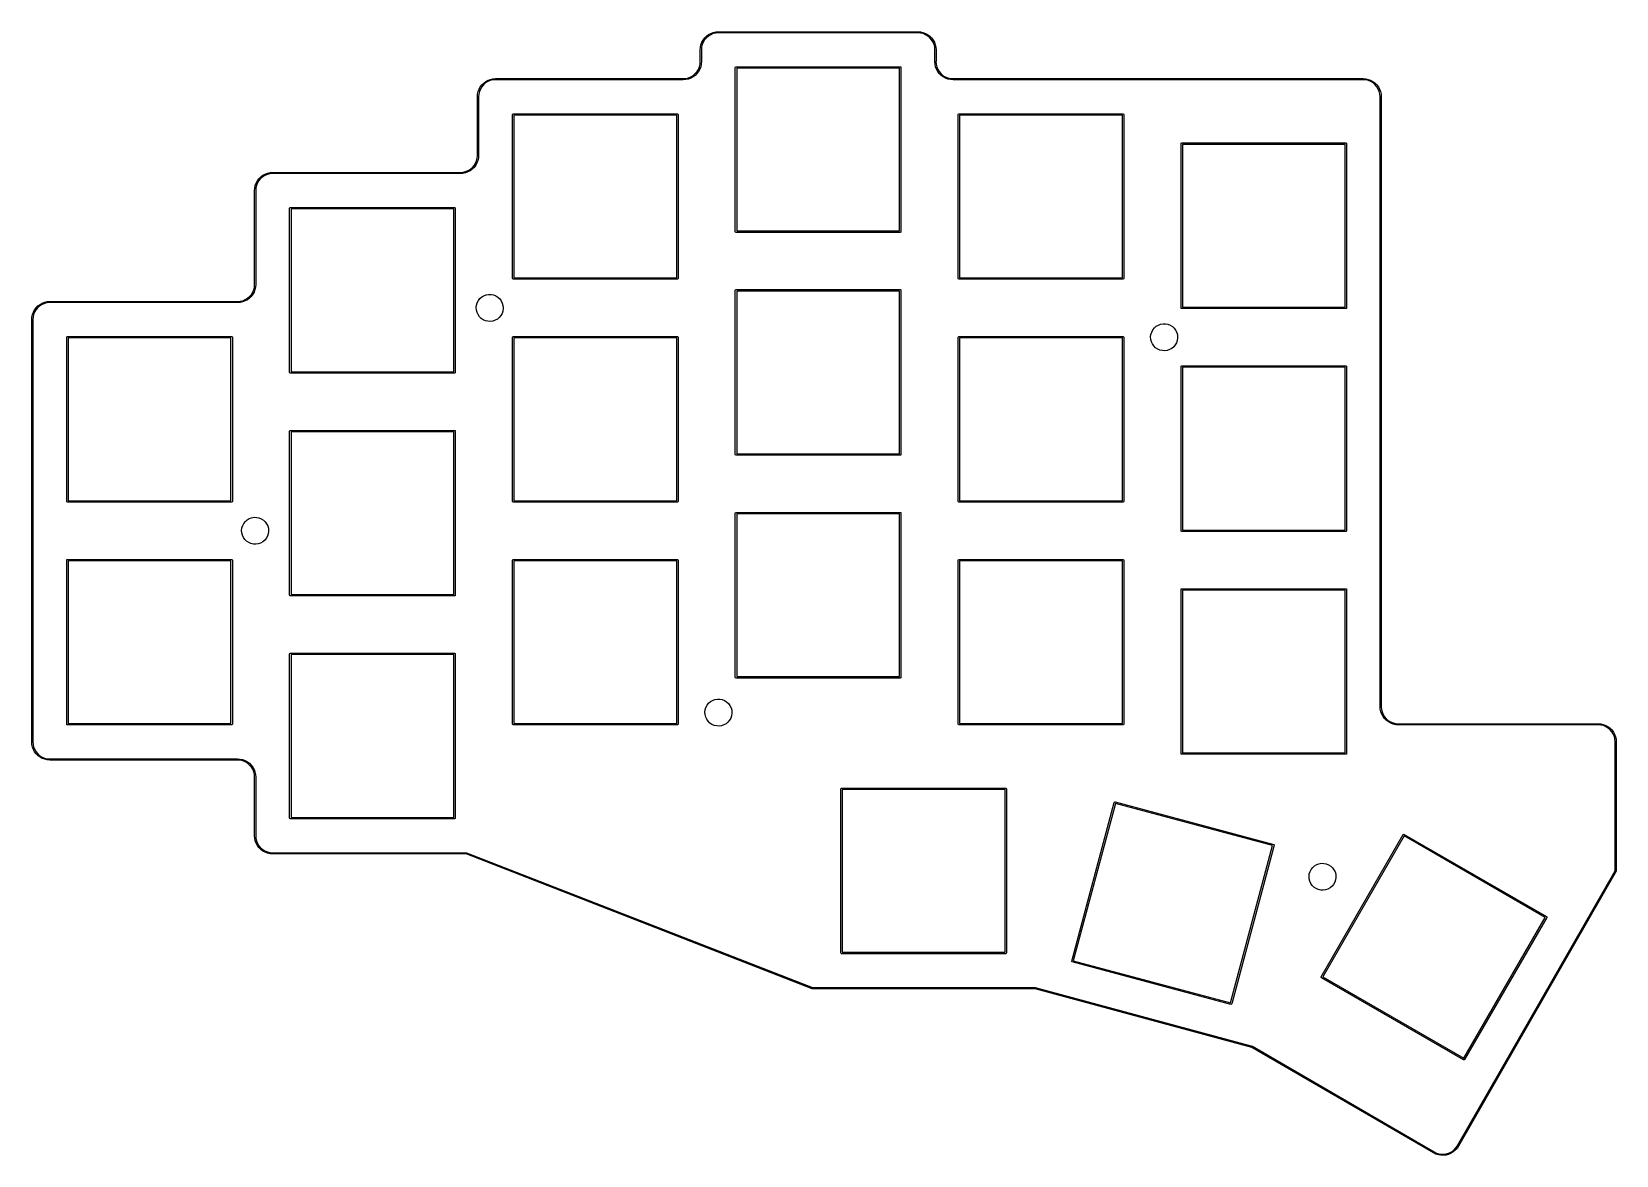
# Model space of a CAD drawing. Extents: x 75 to 210, y -143 to -47.
import ezdxf

# ---------------------------------------------------------------- set-up
doc = ezdxf.new("R2010")
doc.units = 0
doc.layers.add('BLACK', color=7, linetype='CONTINUOUS')

msp = doc.modelspace()

# ---------------------------------------------------------------- linework, layer by layer
at = {"layer": 'BLACK', "linetype": 'CONTINUOUS'}
for p, q in [((132.893, -47.3401), (133.1, -47.2628)), ((133.1, -47.2628), (133.316, -47.2158)), ((133.316, -47.2158), (133.537, -47.2)), ((133.537, -47.2), (133.537, -47.2)), ((133.537, -47.2), (150.537, -47.2)), ((150.537, -47.2), (150.758, -47.2158)), ((150.758, -47.2158), (150.974, -47.2628)), ((150.974, -47.2628), (151.181, -47.3401)), ((131.987, -48.75), (132.003, -48.5294)), ((132.003, -48.5294), (132.05, -48.3133)), ((132.05, -48.3133), (132.127, -48.1061)), ((132.1, -48.5225), (132.083, -48.7409)), ((132.154, -48.3005), (132.1, -48.5225)), ((132.127, -48.1061), (132.233, -47.912)), ((132.241, -48.0897), (132.154, -48.3005)), ((132.233, -47.912), (132.366, -47.735)), ((132.36, -47.8951), (132.241, -48.0897)), ((132.509, -47.7215), (132.36, -47.8951)), ((132.366, -47.735), (132.522, -47.5786)), ((132.682, -47.5733), (132.509, -47.7215)), ((132.522, -47.5786), (132.699, -47.4461)), ((132.877, -47.4541), (132.682, -47.5733)), ((132.699, -47.4461), (132.893, -47.3401)), ((133.088, -47.3667), (132.877, -47.4541)), ((133.31, -47.3135), (133.088, -47.3667)), ((133.528, -47.2963), (133.31, -47.3135)), ((133.537, -47.3), (133.528, -47.2963)), ((150.537, -47.3), (133.537, -47.3)), ((150.546, -47.2962), (150.537, -47.3)), ((150.765, -47.3134), (150.546, -47.2962)), ((150.986, -47.3667), (150.765, -47.3134)), ((151.197, -47.4541), (150.986, -47.3667)), ((151.181, -47.3401), (151.375, -47.4461)), ((151.392, -47.5733), (151.197, -47.4541)), ((151.375, -47.4461), (151.552, -47.5786)), ((151.565, -47.7215), (151.392, -47.5733)), ((151.552, -47.5786), (151.708, -47.735)), ((151.714, -47.8951), (151.565, -47.7215)), ((151.708, -47.735), (151.841, -47.912)), ((151.833, -48.0897), (151.714, -47.8951)), ((151.92, -48.3005), (151.833, -48.0897)), ((151.841, -47.912), (151.947, -48.1061)), ((151.974, -48.5225), (151.92, -48.3005)), ((151.947, -48.1061), (152.024, -48.3133)), ((151.991, -48.741), (151.974, -48.5225)), ((152.024, -48.3133), (152.071, -48.5294)), ((152.071, -48.5294), (152.087, -48.7499)), ((131.92, -50.1995), (131.974, -49.9775)), ((131.974, -49.9775), (131.991, -49.7591)), ((131.987, -49.75), (131.987, -48.75)), ((131.991, -49.7591), (131.987, -49.75)), ((132.071, -49.9706), (132.024, -50.1867)), ((132.087, -49.75), (132.071, -49.9706)), ((132.083, -48.7409), (132.087, -48.7499)), ((132.087, -48.7499), (132.087, -48.75)), ((132.087, -48.75), (132.087, -49.75)), ((151.987, -48.75), (151.991, -48.741)), ((151.987, -49.75), (151.987, -48.75)), ((152.003, -49.9706), (151.987, -49.75)), ((151.987, -49.75), (151.987, -49.75)), ((152.05, -50.1867), (152.003, -49.9706)), ((152.087, -49.75), (152.083, -49.7592)), ((152.083, -49.7592), (152.1, -49.9775)), ((152.087, -48.7499), (152.087, -48.75)), ((152.087, -48.75), (152.087, -49.75)), ((152.1, -49.9775), (152.154, -50.1995)), ((113.893, -51.3401), (114.1, -51.2628)), ((114.31, -51.3135), (114.088, -51.3667)), ((114.1, -51.2628), (114.316, -51.2158)), ((114.528, -51.2963), (114.31, -51.3135)), ((114.316, -51.2158), (114.537, -51.2)), ((114.537, -51.3), (114.528, -51.2963)), ((114.537, -51.2), (114.537, -51.2)), ((114.537, -51.2), (130.537, -51.2)), ((130.537, -51.3), (114.537, -51.3)), ((130.537, -51.2), (130.542, -51.202)), ((130.758, -51.2843), (130.537, -51.3)), ((130.537, -51.3), (130.537, -51.3)), ((130.542, -51.202), (130.546, -51.2038)), ((130.546, -51.2038), (130.765, -51.1866)), ((130.974, -51.2372), (130.758, -51.2843)), ((130.765, -51.1866), (130.986, -51.1333)), ((131.181, -51.1599), (130.974, -51.2372)), ((130.986, -51.1333), (131.197, -51.046)), ((131.375, -51.054), (131.181, -51.1599)), ((131.197, -51.046), (131.392, -50.9267)), ((131.552, -50.9214), (131.375, -51.054)), ((131.392, -50.9267), (131.566, -50.7785)), ((131.708, -50.765), (131.552, -50.9214)), ((131.566, -50.7785), (131.714, -50.6049)), ((131.841, -50.588), (131.708, -50.765)), ((131.714, -50.6049), (131.833, -50.4103)), ((131.833, -50.4103), (131.92, -50.1995)), ((131.947, -50.3939), (131.841, -50.588)), ((132.024, -50.1867), (131.947, -50.3939)), ((134.977, -50.25), (134.995, -50.2076)), ((134.977, -64.25), (134.977, -50.25)), ((134.995, -50.2076), (135.037, -50.19)), ((135.037, -50.19), (149.037, -50.19)), ((135.097, -50.31), (135.097, -64.19)), ((148.977, -50.31), (135.097, -50.31)), ((148.977, -64.19), (148.977, -50.31)), ((149.037, -50.19), (149.079, -50.2076)), ((149.079, -50.2076), (149.097, -50.25)), ((149.097, -50.25), (149.097, -64.25)), ((152.127, -50.3939), (152.05, -50.1867)), ((152.233, -50.588), (152.127, -50.3939)), ((152.154, -50.1995), (152.241, -50.4103)), ((152.366, -50.765), (152.233, -50.588)), ((152.241, -50.4103), (152.36, -50.6049)), ((152.36, -50.6049), (152.509, -50.7785)), ((152.522, -50.9214), (152.366, -50.765)), ((152.509, -50.7785), (152.682, -50.9267)), ((152.699, -51.054), (152.522, -50.9214)), ((152.682, -50.9267), (152.877, -51.046)), ((152.893, -51.1599), (152.699, -51.054)), ((152.877, -51.046), (153.088, -51.1333)), ((153.1, -51.2372), (152.893, -51.1599)), ((153.088, -51.1333), (153.309, -51.1866)), ((153.316, -51.2842), (153.1, -51.2372)), ((153.309, -51.1866), (153.528, -51.2038)), ((153.537, -51.3), (153.316, -51.2842)), ((153.528, -51.2038), (153.537, -51.2)), ((153.537, -51.2), (188.5, -51.2)), ((188.5, -51.3), (153.537, -51.3)), ((188.5, -51.2), (188.721, -51.2158)), ((188.509, -51.2962), (188.5, -51.3)), ((188.5, -51.3), (188.5, -51.3)), ((188.5, -51.3), (188.5, -51.3)), ((188.728, -51.3134), (188.509, -51.2962)), ((188.721, -51.2158), (188.937, -51.2628)), ((188.949, -51.3667), (188.728, -51.3134)), ((188.937, -51.2628), (189.144, -51.34)), ((112.987, -52.75), (113.003, -52.5294)), ((113.003, -52.5294), (113.05, -52.3133)), ((113.05, -52.3133), (113.127, -52.1061)), ((113.1, -52.5225), (113.083, -52.7409)), ((113.154, -52.3005), (113.1, -52.5225)), ((113.127, -52.1061), (113.233, -51.912)), ((113.241, -52.0897), (113.154, -52.3005)), ((113.233, -51.912), (113.366, -51.735)), ((113.36, -51.8951), (113.241, -52.0897)), ((113.509, -51.7215), (113.36, -51.8951)), ((113.366, -51.735), (113.522, -51.5786)), ((113.682, -51.5733), (113.509, -51.7215)), ((113.522, -51.5786), (113.699, -51.4461)), ((113.877, -51.4541), (113.682, -51.5733)), ((113.699, -51.4461), (113.893, -51.3401)), ((114.088, -51.3667), (113.877, -51.4541)), ((189.16, -51.454), (188.949, -51.3667)), ((189.144, -51.34), (189.338, -51.446)), ((189.355, -51.5733), (189.16, -51.454)), ((189.338, -51.446), (189.515, -51.5786)), ((189.529, -51.7215), (189.355, -51.5733)), ((189.515, -51.5786), (189.671, -51.7349)), ((189.677, -51.8951), (189.529, -51.7215)), ((189.671, -51.7349), (189.804, -51.912)), ((189.796, -52.0897), (189.677, -51.8951)), ((189.883, -52.3005), (189.796, -52.0897)), ((189.804, -51.912), (189.91, -52.1061)), ((189.937, -52.5225), (189.883, -52.3005)), ((189.91, -52.1061), (189.987, -52.3133)), ((189.954, -52.7409), (189.937, -52.5225)), ((189.987, -52.3133), (190.034, -52.5294)), ((190.034, -52.5294), (190.05, -52.75)), ((112.987, -57.75), (112.987, -52.75)), ((113.083, -52.7409), (113.087, -52.75)), ((113.087, -52.75), (113.087, -57.75)), ((189.95, -52.75), (189.954, -52.7409)), ((189.95, -104.75), (189.95, -52.75)), ((189.95, -52.75), (189.95, -52.75)), ((189.95, -52.75), (189.95, -52.75)), ((190.05, -52.75), (190.05, -104.75)), ((115.977, -54.25), (115.995, -54.2076)), ((115.977, -68.25), (115.977, -54.25)), ((115.995, -54.2076), (116.037, -54.19)), ((116.037, -54.19), (130.037, -54.19)), ((116.097, -54.31), (116.097, -68.19)), ((129.977, -54.31), (116.097, -54.31)), ((129.977, -68.19), (129.977, -54.31)), ((130.037, -54.19), (130.079, -54.2076)), ((130.079, -54.2076), (130.097, -54.25)), ((130.097, -54.25), (130.097, -68.25)), ((153.977, -54.25), (153.995, -54.2076)), ((153.977, -68.25), (153.977, -54.25)), ((153.995, -54.2076), (154.037, -54.19)), ((154.037, -54.19), (168.037, -54.19)), ((154.097, -54.31), (154.097, -68.19)), ((167.977, -54.31), (154.097, -54.31)), ((167.977, -68.19), (167.977, -54.31)), ((168.037, -54.19), (168.079, -54.2076)), ((168.079, -54.2076), (168.097, -54.25)), ((168.097, -54.25), (168.097, -68.25)), ((172.977, -56.75), (172.995, -56.7076)), ((172.995, -56.7076), (173.037, -56.69)), ((173.037, -56.69), (187.037, -56.69)), ((187.037, -56.69), (187.079, -56.7076)), ((187.079, -56.7076), (187.097, -56.75)), ((112.92, -58.1995), (112.974, -57.9775)), ((112.974, -57.9775), (112.991, -57.7591)), ((112.991, -57.7591), (112.987, -57.75)), ((113.071, -57.9706), (113.024, -58.1867)), ((113.087, -57.75), (113.071, -57.9706)), ((172.977, -70.75), (172.977, -56.75)), ((173.097, -56.81), (173.097, -70.69)), ((186.977, -56.81), (173.097, -56.81)), ((186.977, -70.69), (186.977, -56.81)), ((187.097, -56.75), (187.097, -70.75)), ((94.699, -59.4461), (94.8931, -59.3401)), ((95.0876, -59.3667), (94.8767, -59.4541)), ((94.8931, -59.3401), (95.1004, -59.2628)), ((95.3095, -59.3135), (95.0876, -59.3667)), ((95.1004, -59.2628), (95.3164, -59.2158)), ((95.528, -59.2963), (95.3095, -59.3135)), ((95.3164, -59.2158), (95.5369, -59.2)), ((95.537, -59.3), (95.528, -59.2963)), ((95.5369, -59.2), (95.537, -59.2)), ((95.537, -59.2), (111.537, -59.2)), ((111.537, -59.3), (95.537, -59.3)), ((111.537, -59.2), (111.542, -59.202)), ((111.758, -59.2843), (111.537, -59.3)), ((111.537, -59.3), (111.537, -59.3)), ((111.542, -59.202), (111.546, -59.2038)), ((111.546, -59.2038), (111.765, -59.1866)), ((111.974, -59.2372), (111.758, -59.2843)), ((111.765, -59.1866), (111.986, -59.1333)), ((112.181, -59.1599), (111.974, -59.2372)), ((111.986, -59.1333), (112.197, -59.046)), ((112.375, -59.054), (112.181, -59.1599)), ((112.197, -59.046), (112.392, -58.9267)), ((112.552, -58.9214), (112.375, -59.054)), ((112.392, -58.9267), (112.566, -58.7785)), ((112.708, -58.765), (112.552, -58.9214)), ((112.566, -58.7785), (112.714, -58.6049)), ((112.841, -58.588), (112.708, -58.765)), ((112.714, -58.6049), (112.833, -58.4103)), ((112.833, -58.4103), (112.92, -58.1995)), ((112.947, -58.3939), (112.841, -58.588)), ((113.024, -58.1867), (112.947, -58.3939)), ((93.987, -60.75), (94.0028, -60.5294)), ((93.987, -68.75), (93.987, -60.75)), ((94.0028, -60.5294), (94.0498, -60.3133)), ((94.0498, -60.3133), (94.1271, -60.1061)), ((94.1005, -60.5225), (94.0833, -60.7409)), ((94.0833, -60.7409), (94.087, -60.75)), ((94.087, -60.75), (94.087, -68.75)), ((94.1537, -60.3005), (94.1005, -60.5225)), ((94.1271, -60.1061), (94.2331, -59.912)), ((94.2411, -60.0897), (94.1537, -60.3005)), ((94.2331, -59.912), (94.3656, -59.735)), ((94.3603, -59.8951), (94.2411, -60.0897)), ((94.5086, -59.7215), (94.3603, -59.8951)), ((94.3656, -59.735), (94.522, -59.5786)), ((94.6821, -59.5733), (94.5086, -59.7215)), ((94.522, -59.5786), (94.699, -59.4461)), ((94.8767, -59.4541), (94.6821, -59.5733)), ((96.977, -62.25), (96.9946, -62.2076)), ((96.977, -76.25), (96.977, -62.25)), ((96.9946, -62.2076), (97.037, -62.19)), ((97.037, -62.19), (111.037, -62.19)), ((97.097, -62.31), (97.097, -76.19)), ((110.977, -62.31), (97.097, -62.31)), ((110.977, -76.19), (110.977, -62.31)), ((111.037, -62.19), (111.079, -62.2076)), ((111.079, -62.2076), (111.097, -62.25)), ((111.097, -62.25), (111.097, -76.25)), ((134.995, -64.2924), (134.977, -64.25)), ((135.037, -64.31), (134.995, -64.2924)), ((149.037, -64.31), (135.037, -64.31)), ((135.097, -64.19), (148.977, -64.19)), ((149.079, -64.2924), (149.037, -64.31)), ((149.097, -64.25), (149.079, -64.2924)), ((93.9736, -68.9775), (93.9908, -68.7591)), ((93.9908, -68.7591), (93.987, -68.75)), ((94.087, -68.75), (94.0713, -68.9706)), ((115.995, -68.2924), (115.977, -68.25)), ((116.037, -68.31), (115.995, -68.2924)), ((130.037, -68.31), (116.037, -68.31)), ((116.097, -68.19), (129.977, -68.19)), ((130.079, -68.2924), (130.037, -68.31)), ((130.097, -68.25), (130.079, -68.2924)), ((153.995, -68.2924), (153.977, -68.25)), ((154.037, -68.31), (153.995, -68.2924)), ((168.037, -68.31), (154.037, -68.31)), ((154.097, -68.19), (167.977, -68.19)), ((168.079, -68.2924), (168.037, -68.31)), ((168.097, -68.25), (168.079, -68.2924)), ((76.1004, -70.2628), (76.3164, -70.2158)), ((76.3164, -70.2158), (76.5369, -70.2)), ((76.5369, -70.2), (76.537, -70.2)), ((76.537, -70.2), (92.537, -70.2)), ((92.537, -70.2), (92.5417, -70.202)), ((92.5417, -70.202), (92.5462, -70.2038)), ((92.5462, -70.2038), (92.7646, -70.1866)), ((92.9737, -70.2372), (92.7576, -70.2843)), ((92.7646, -70.1866), (92.9865, -70.1333)), ((93.1809, -70.1599), (92.9737, -70.2372)), ((92.9865, -70.1333), (93.1974, -70.046)), ((93.375, -70.054), (93.1809, -70.1599)), ((93.1974, -70.046), (93.392, -69.9267)), ((93.5521, -69.9214), (93.375, -70.054)), ((93.392, -69.9267), (93.5655, -69.7785)), ((93.7084, -69.765), (93.5521, -69.9214)), ((93.5655, -69.7785), (93.7137, -69.6049)), ((93.841, -69.588), (93.7084, -69.765)), ((93.7137, -69.6049), (93.833, -69.4103)), ((93.833, -69.4103), (93.9203, -69.1995)), ((93.947, -69.3939), (93.841, -69.588)), ((93.9203, -69.1995), (93.9736, -68.9775)), ((94.0242, -69.1867), (93.947, -69.3939)), ((94.0713, -68.9706), (94.0242, -69.1867)), ((112.975, -70.3099), (113.073, -70.1237)), ((113.073, -70.1237), (113.203, -69.9584)), ((113.203, -69.9584), (113.361, -69.8196)), ((113.361, -69.8196), (113.542, -69.712)), ((113.542, -69.712), (113.739, -69.6392)), ((113.739, -69.6392), (113.947, -69.6035)), ((113.947, -69.6035), (114.157, -69.6063)), ((114.157, -69.6063), (114.364, -69.6474)), ((114.364, -69.6474), (114.559, -69.7253)), ((114.559, -69.7253), (114.737, -69.8376)), ((114.737, -69.8376), (114.892, -69.9805)), ((114.892, -69.9805), (115.018, -70.1491)), ((115.018, -70.1491), (115.111, -70.3379)), ((134.977, -69.25), (134.995, -69.2076)), ((134.977, -83.25), (134.977, -69.25)), ((134.995, -69.2076), (135.037, -69.19)), ((135.037, -69.19), (149.037, -69.19)), ((135.097, -69.31), (135.097, -83.19)), ((148.977, -69.31), (135.097, -69.31)), ((148.977, -83.19), (148.977, -69.31)), ((149.037, -69.19), (149.079, -69.2076)), ((149.079, -69.2076), (149.097, -69.25)), ((149.097, -69.25), (149.097, -83.25)), ((74.987, -71.75), (75.0028, -71.5294)), ((75.0028, -71.5294), (75.0498, -71.3133)), ((75.0498, -71.3133), (75.1271, -71.1061)), ((75.1005, -71.5225), (75.0833, -71.7409)), ((75.1537, -71.3005), (75.1005, -71.5225)), ((75.1271, -71.1061), (75.2331, -70.912)), ((75.2411, -71.0897), (75.1537, -71.3005)), ((75.2331, -70.912), (75.3656, -70.735)), ((75.3603, -70.8951), (75.2411, -71.0897)), ((75.5086, -70.7215), (75.3603, -70.8951)), ((75.3656, -70.735), (75.522, -70.5786)), ((75.6821, -70.5733), (75.5086, -70.7215)), ((75.522, -70.5786), (75.699, -70.4461)), ((75.8767, -70.4541), (75.6821, -70.5733)), ((75.699, -70.4461), (75.8931, -70.3401)), ((76.0876, -70.3667), (75.8767, -70.4541)), ((75.8931, -70.3401), (76.1004, -70.2628)), ((76.3095, -70.3135), (76.0876, -70.3667)), ((76.528, -70.2963), (76.3095, -70.3135)), ((76.537, -70.3), (76.528, -70.2963)), ((92.537, -70.3), (76.537, -70.3)), ((92.7576, -70.2843), (92.537, -70.3)), ((92.537, -70.3), (92.537, -70.3)), ((112.887, -70.7199), (112.912, -70.5109)), ((112.901, -70.9299), (112.887, -70.7199)), ((112.953, -71.1339), (112.901, -70.9299)), ((112.912, -70.5109), (112.975, -70.3099)), ((113.041, -71.325), (112.953, -71.1339)), ((113.163, -71.4969), (113.041, -71.325)), ((113.313, -71.6437), (113.163, -71.4969)), ((114.85, -71.5632), (114.688, -71.6977)), ((114.985, -71.4014), (114.85, -71.5632)), ((115.088, -71.2177), (114.985, -71.4014)), ((115.155, -71.0185), (115.088, -71.2177)), ((115.111, -70.3379), (115.168, -70.5404)), ((115.185, -70.8102), (115.155, -71.0185)), ((115.168, -70.5404), (115.187, -70.75)), ((115.187, -70.75), (115.185, -70.8102)), ((172.995, -70.7924), (172.977, -70.75)), ((173.037, -70.81), (172.995, -70.7924)), ((187.037, -70.81), (173.037, -70.81)), ((173.097, -70.69), (186.977, -70.69)), ((187.079, -70.7924), (187.037, -70.81)), ((187.097, -70.75), (187.079, -70.7924)), ((74.987, -107.75), (74.987, -71.75)), ((75.0833, -71.7409), (75.087, -71.75)), ((75.087, -71.75), (75.087, -107.75)), ((113.488, -71.7606), (113.313, -71.6437)), ((113.682, -71.8437), (113.488, -71.7606)), ((113.887, -71.8902), (113.682, -71.8437)), ((114.097, -71.8984), (113.887, -71.8902)), ((114.305, -71.8682), (114.097, -71.8984)), ((114.505, -71.8006), (114.305, -71.8682)), ((114.688, -71.6977), (114.505, -71.8006)), ((170.412, -73.0109), (170.475, -72.8099)), ((170.475, -72.8099), (170.573, -72.6237)), ((170.573, -72.6237), (170.703, -72.4584)), ((170.703, -72.4584), (170.861, -72.3196)), ((170.861, -72.3196), (171.042, -72.212)), ((171.042, -72.212), (171.239, -72.1392)), ((171.239, -72.1392), (171.447, -72.1035)), ((171.447, -72.1035), (171.657, -72.1063)), ((171.657, -72.1063), (171.864, -72.1474)), ((171.864, -72.1474), (172.059, -72.2253)), ((172.059, -72.2253), (172.237, -72.3376)), ((172.237, -72.3376), (172.392, -72.4805)), ((172.392, -72.4805), (172.518, -72.6491)), ((172.518, -72.6491), (172.611, -72.8379)), ((172.611, -72.8379), (172.668, -73.0404)), ((77.977, -73.25), (77.9946, -73.2076)), ((77.977, -87.25), (77.977, -73.25)), ((77.9946, -73.2076), (78.037, -73.19)), ((78.037, -73.19), (92.037, -73.19)), ((78.097, -73.31), (78.097, -87.19)), ((91.977, -73.31), (78.097, -73.31)), ((91.977, -87.19), (91.977, -73.31)), ((92.037, -73.19), (92.0795, -73.2076)), ((92.0795, -73.2076), (92.097, -73.25)), ((92.097, -73.25), (92.097, -87.25)), ((115.977, -73.25), (115.995, -73.2076)), ((115.977, -87.25), (115.977, -73.25)), ((115.995, -73.2076), (116.037, -73.19)), ((116.037, -73.19), (130.037, -73.19)), ((116.097, -73.31), (116.097, -87.19)), ((129.977, -73.31), (116.097, -73.31)), ((129.977, -87.19), (129.977, -73.31)), ((130.037, -73.19), (130.079, -73.2076)), ((130.079, -73.2076), (130.097, -73.25)), ((130.097, -73.25), (130.097, -87.25)), ((153.977, -73.25), (153.995, -73.2076)), ((153.977, -87.25), (153.977, -73.25)), ((153.995, -73.2076), (154.037, -73.19)), ((154.037, -73.19), (168.037, -73.19)), ((154.097, -73.31), (154.097, -87.19)), ((167.977, -73.31), (154.097, -73.31)), ((167.977, -87.19), (167.977, -73.31)), ((168.037, -73.19), (168.079, -73.2076)), ((168.079, -73.2076), (168.097, -73.25)), ((168.097, -73.25), (168.097, -87.25)), ((170.387, -73.2199), (170.412, -73.0109)), ((170.401, -73.4299), (170.387, -73.2199)), ((170.453, -73.6339), (170.401, -73.4299)), ((170.541, -73.825), (170.453, -73.6339)), ((170.663, -73.9969), (170.541, -73.825)), ((170.813, -74.1437), (170.663, -73.9969)), ((170.988, -74.2606), (170.813, -74.1437)), ((171.182, -74.3437), (170.988, -74.2606)), ((172.005, -74.3006), (171.805, -74.3682)), ((172.188, -74.1977), (172.005, -74.3006)), ((172.35, -74.0632), (172.188, -74.1977)), ((172.485, -73.9014), (172.35, -74.0632)), ((172.588, -73.7177), (172.485, -73.9014)), ((172.655, -73.5185), (172.588, -73.7177)), ((172.685, -73.3102), (172.655, -73.5185)), ((172.668, -73.0404), (172.687, -73.25)), ((172.687, -73.25), (172.685, -73.3102)), ((171.387, -74.3902), (171.182, -74.3437)), ((171.597, -74.3984), (171.387, -74.3902)), ((171.805, -74.3682), (171.597, -74.3984)), ((96.9946, -76.2924), (96.977, -76.25)), ((97.037, -76.31), (96.9946, -76.2924)), ((111.037, -76.31), (97.037, -76.31)), ((97.097, -76.19), (110.977, -76.19)), ((111.079, -76.2924), (111.037, -76.31)), ((111.097, -76.25), (111.079, -76.2924)), ((172.977, -75.75), (172.995, -75.7076)), ((172.977, -89.75), (172.977, -75.75)), ((172.995, -75.7076), (173.037, -75.69)), ((173.037, -75.69), (187.037, -75.69)), ((173.097, -75.81), (173.097, -89.69)), ((186.977, -75.81), (173.097, -75.81)), ((186.977, -89.69), (186.977, -75.81)), ((187.037, -75.69), (187.079, -75.7076)), ((187.079, -75.7076), (187.097, -75.75)), ((187.097, -75.75), (187.097, -89.75)), ((96.977, -81.25), (96.9946, -81.2076)), ((96.977, -95.25), (96.977, -81.25)), ((96.9946, -81.2076), (97.037, -81.19)), ((97.037, -81.19), (111.037, -81.19)), ((97.097, -81.31), (97.097, -95.19)), ((110.977, -81.31), (97.097, -81.31)), ((110.977, -95.19), (110.977, -81.31)), ((111.037, -81.19), (111.079, -81.2076)), ((111.079, -81.2076), (111.097, -81.25)), ((111.097, -81.25), (111.097, -95.25)), ((134.995, -83.2924), (134.977, -83.25)), ((135.037, -83.31), (134.995, -83.2924)), ((149.037, -83.31), (135.037, -83.31)), ((135.097, -83.19), (148.977, -83.19)), ((149.079, -83.2924), (149.037, -83.31)), ((149.097, -83.25), (149.079, -83.2924)), ((77.9946, -87.2924), (77.977, -87.25)), ((78.037, -87.31), (77.9946, -87.2924)), ((92.037, -87.31), (78.037, -87.31)), ((78.097, -87.19), (91.977, -87.19)), ((92.0795, -87.2924), (92.037, -87.31)), ((92.097, -87.25), (92.0795, -87.2924)), ((115.995, -87.2924), (115.977, -87.25)), ((116.037, -87.31), (115.995, -87.2924)), ((130.037, -87.31), (116.037, -87.31)), ((116.097, -87.19), (129.977, -87.19)), ((130.079, -87.2924), (130.037, -87.31)), ((130.097, -87.25), (130.079, -87.2924)), ((153.995, -87.2924), (153.977, -87.25)), ((154.037, -87.31), (153.995, -87.2924)), ((168.037, -87.31), (154.037, -87.31)), ((154.097, -87.19), (167.977, -87.19)), ((168.079, -87.2924), (168.037, -87.31)), ((168.097, -87.25), (168.079, -87.2924)), ((92.9746, -89.3099), (93.0726, -89.1237)), ((93.0726, -89.1237), (93.2029, -88.9584)), ((93.2029, -88.9584), (93.3611, -88.8196)), ((93.3611, -88.8196), (93.5419, -88.712)), ((93.5419, -88.712), (93.7394, -88.6392)), ((93.7394, -88.6392), (93.9468, -88.6035)), ((93.9468, -88.6035), (94.1572, -88.6063)), ((94.1572, -88.6063), (94.3637, -88.6474)), ((94.3637, -88.6474), (94.5591, -88.7253)), ((94.5591, -88.7253), (94.7371, -88.8376)), ((94.7371, -88.8376), (94.8917, -88.9805)), ((94.8917, -88.9805), (95.0176, -89.1491)), ((95.0176, -89.1491), (95.1107, -89.3379)), ((134.977, -88.25), (134.995, -88.2076)), ((134.977, -102.25), (134.977, -88.25)), ((134.995, -88.2076), (135.037, -88.19)), ((135.037, -88.19), (149.037, -88.19)), ((135.097, -88.31), (135.097, -102.19)), ((148.977, -88.31), (135.097, -88.31)), ((148.977, -102.19), (148.977, -88.31)), ((149.037, -88.19), (149.079, -88.2076)), ((149.079, -88.2076), (149.097, -88.25)), ((149.097, -88.25), (149.097, -102.25)), ((92.8874, -89.7199), (92.9122, -89.5109)), ((92.9012, -89.9299), (92.8874, -89.7199)), ((92.953, -90.1339), (92.9012, -89.9299)), ((92.9122, -89.5109), (92.9746, -89.3099)), ((93.0411, -90.325), (92.953, -90.1339)), ((93.1626, -90.4969), (93.0411, -90.325)), ((93.3133, -90.6437), (93.1626, -90.4969)), ((94.9848, -90.4014), (94.8502, -90.5632)), ((95.0876, -90.2177), (94.9848, -90.4014)), ((95.1553, -90.0185), (95.0876, -90.2177)), ((95.1107, -89.3379), (95.1678, -89.5404)), ((95.1855, -89.8102), (95.1553, -90.0185)), ((95.1678, -89.5404), (95.187, -89.75)), ((95.187, -89.75), (95.1855, -89.8102)), ((172.995, -89.7924), (172.977, -89.75)), ((173.037, -89.81), (172.995, -89.7924)), ((187.037, -89.81), (173.037, -89.81)), ((173.097, -89.69), (186.977, -89.69)), ((187.079, -89.7924), (187.037, -89.81)), ((187.097, -89.75), (187.079, -89.7924)), ((93.4883, -90.7606), (93.3133, -90.6437)), ((93.6817, -90.8437), (93.4883, -90.7606)), ((93.8869, -90.8902), (93.6817, -90.8437)), ((94.0972, -90.8984), (93.8869, -90.8902)), ((94.3055, -90.8682), (94.0972, -90.8984)), ((94.5048, -90.8006), (94.3055, -90.8682)), ((94.6884, -90.6977), (94.5048, -90.8006)), ((94.8502, -90.5632), (94.6884, -90.6977)), ((77.977, -92.25), (77.9946, -92.2076)), ((77.977, -106.25), (77.977, -92.25)), ((77.9946, -92.2076), (78.037, -92.19)), ((78.037, -92.19), (92.037, -92.19)), ((78.097, -92.31), (78.097, -106.19)), ((91.977, -92.31), (78.097, -92.31)), ((91.977, -106.19), (91.977, -92.31)), ((92.037, -92.19), (92.0795, -92.2076)), ((92.0795, -92.2076), (92.097, -92.25)), ((92.097, -92.25), (92.097, -106.25)), ((115.977, -92.25), (115.995, -92.2076)), ((115.977, -106.25), (115.977, -92.25)), ((115.995, -92.2076), (116.037, -92.19)), ((116.037, -92.19), (130.037, -92.19)), ((116.097, -92.31), (116.097, -106.19)), ((129.977, -92.31), (116.097, -92.31)), ((129.977, -106.19), (129.977, -92.31)), ((130.037, -92.19), (130.079, -92.2076)), ((130.079, -92.2076), (130.097, -92.25)), ((130.097, -92.25), (130.097, -106.25)), ((153.977, -92.25), (153.995, -92.2076)), ((153.977, -106.25), (153.977, -92.25)), ((153.995, -92.2076), (154.037, -92.19)), ((154.037, -92.19), (168.037, -92.19)), ((154.097, -92.31), (154.097, -106.19)), ((167.977, -92.31), (154.097, -92.31)), ((167.977, -106.19), (167.977, -92.31)), ((168.037, -92.19), (168.079, -92.2076)), ((168.079, -92.2076), (168.097, -92.25)), ((168.097, -92.25), (168.097, -106.25)), ((96.9946, -95.2924), (96.977, -95.25)), ((97.037, -95.31), (96.9946, -95.2924)), ((111.037, -95.31), (97.037, -95.31)), ((97.097, -95.19), (110.977, -95.19)), ((111.079, -95.2924), (111.037, -95.31)), ((111.097, -95.25), (111.079, -95.2924)), ((172.977, -94.75), (172.995, -94.7076)), ((172.977, -108.75), (172.977, -94.75)), ((172.995, -94.7076), (173.037, -94.69)), ((173.037, -94.69), (187.037, -94.69)), ((173.097, -94.81), (173.097, -108.69)), ((186.977, -94.81), (173.097, -94.81)), ((186.977, -108.69), (186.977, -94.81)), ((187.037, -94.69), (187.079, -94.7076)), ((187.079, -94.7076), (187.097, -94.75)), ((187.097, -94.75), (187.097, -108.75)), ((96.977, -100.25), (96.9946, -100.208)), ((96.977, -114.25), (96.977, -100.25)), ((96.9946, -100.208), (97.037, -100.19)), ((97.037, -100.19), (111.037, -100.19)), ((97.097, -100.31), (97.097, -114.19)), ((110.977, -100.31), (97.097, -100.31)), ((110.977, -114.19), (110.977, -100.31)), ((111.037, -100.19), (111.079, -100.208)), ((111.079, -100.208), (111.097, -100.25)), ((111.097, -100.25), (111.097, -114.25)), ((134.995, -102.292), (134.977, -102.25)), ((135.037, -102.31), (134.995, -102.292)), ((149.037, -102.31), (135.037, -102.31)), ((135.097, -102.19), (148.977, -102.19)), ((149.079, -102.292), (149.037, -102.31)), ((149.097, -102.25), (149.079, -102.292)), ((132.387, -105.22), (132.412, -105.011)), ((132.401, -105.43), (132.387, -105.22)), ((132.412, -105.011), (132.475, -104.81)), ((132.475, -104.81), (132.573, -104.624)), ((132.573, -104.624), (132.703, -104.458)), ((132.703, -104.458), (132.861, -104.32)), ((132.861, -104.32), (133.042, -104.212)), ((133.042, -104.212), (133.239, -104.139)), ((133.239, -104.139), (133.447, -104.104)), ((133.447, -104.104), (133.657, -104.106)), ((133.657, -104.106), (133.864, -104.147)), ((133.864, -104.147), (134.059, -104.225)), ((134.059, -104.225), (134.237, -104.338)), ((134.237, -104.338), (134.392, -104.48)), ((134.392, -104.48), (134.518, -104.649)), ((134.518, -104.649), (134.611, -104.838)), ((134.611, -104.838), (134.668, -105.04)), ((134.685, -105.31), (134.655, -105.518)), ((134.668, -105.04), (134.687, -105.25)), ((134.687, -105.25), (134.685, -105.31)), ((189.966, -104.971), (189.95, -104.75)), ((189.95, -104.75), (189.95, -104.75)), ((189.95, -104.75), (189.95, -104.75)), ((189.95, -104.75), (189.95, -104.75)), ((190.013, -105.187), (189.966, -104.971)), ((190.09, -105.394), (190.013, -105.187)), ((190.05, -104.75), (190.046, -104.759)), ((190.046, -104.759), (190.063, -104.978)), ((190.063, -104.978), (190.117, -105.199)), ((190.117, -105.199), (190.204, -105.41)), ((77.9946, -106.292), (77.977, -106.25)), ((78.037, -106.31), (77.9946, -106.292)), ((92.037, -106.31), (78.037, -106.31)), ((78.097, -106.19), (91.977, -106.19)), ((92.0795, -106.292), (92.037, -106.31)), ((92.097, -106.25), (92.0795, -106.292)), ((115.995, -106.292), (115.977, -106.25)), ((116.037, -106.31), (115.995, -106.292)), ((130.037, -106.31), (116.037, -106.31)), ((116.097, -106.19), (129.977, -106.19)), ((130.079, -106.292), (130.037, -106.31)), ((130.097, -106.25), (130.079, -106.292)), ((132.453, -105.634), (132.401, -105.43)), ((132.541, -105.825), (132.453, -105.634)), ((132.663, -105.997), (132.541, -105.825)), ((132.813, -106.144), (132.663, -105.997)), ((132.988, -106.261), (132.813, -106.144)), ((133.182, -106.344), (132.988, -106.261)), ((133.387, -106.39), (133.182, -106.344)), ((133.597, -106.398), (133.387, -106.39)), ((133.805, -106.368), (133.597, -106.398)), ((134.005, -106.301), (133.805, -106.368)), ((134.188, -106.198), (134.005, -106.301)), ((134.35, -106.063), (134.188, -106.198)), ((134.485, -105.901), (134.35, -106.063)), ((134.588, -105.718), (134.485, -105.901)), ((134.655, -105.518), (134.588, -105.718)), ((153.995, -106.292), (153.977, -106.25)), ((154.037, -106.31), (153.995, -106.292)), ((168.037, -106.31), (154.037, -106.31)), ((154.097, -106.19), (167.977, -106.19)), ((168.079, -106.292), (168.037, -106.31)), ((168.097, -106.25), (168.079, -106.292)), ((190.196, -105.588), (190.09, -105.394)), ((190.329, -105.765), (190.196, -105.588)), ((190.204, -105.41), (190.323, -105.605)), ((190.323, -105.605), (190.472, -105.778)), ((190.485, -105.921), (190.329, -105.765)), ((190.472, -105.778), (190.645, -105.927)), ((190.662, -106.054), (190.485, -105.921)), ((190.645, -105.927), (190.84, -106.046)), ((190.856, -106.16), (190.662, -106.054)), ((190.84, -106.046), (191.051, -106.133)), ((191.063, -106.237), (190.856, -106.16)), ((191.051, -106.133), (191.272, -106.187)), ((191.279, -106.284), (191.063, -106.237)), ((191.272, -106.187), (191.491, -106.204)), ((191.5, -106.3), (191.279, -106.284)), ((191.491, -106.204), (191.5, -106.2)), ((191.5, -106.2), (191.5, -106.2)), ((191.5, -106.2), (191.5, -106.2)), ((191.5, -106.2), (191.5, -106.2)), ((191.5, -106.2), (208.537, -106.2)), ((208.537, -106.3), (191.5, -106.3)), ((191.5, -106.3), (191.5, -106.3)), ((208.537, -106.2), (208.758, -106.216)), ((208.546, -106.296), (208.537, -106.3)), ((208.765, -106.313), (208.546, -106.296)), ((208.758, -106.216), (208.974, -106.263)), ((208.986, -106.367), (208.765, -106.313)), ((208.974, -106.263), (209.181, -106.34)), ((209.197, -106.454), (208.986, -106.367)), ((209.181, -106.34), (209.375, -106.446)), ((209.392, -106.573), (209.197, -106.454)), ((209.375, -106.446), (209.552, -106.579)), ((209.565, -106.722), (209.392, -106.573)), ((209.552, -106.579), (209.708, -106.735)), ((209.714, -106.895), (209.565, -106.722)), ((75.0028, -107.971), (74.987, -107.75)), ((74.987, -107.75), (74.987, -107.75)), ((75.0498, -108.187), (75.0028, -107.971)), ((75.087, -107.75), (75.0832, -107.759)), ((75.0832, -107.759), (75.1004, -107.978)), ((75.1004, -107.978), (75.1537, -108.199)), ((209.708, -106.735), (209.841, -106.912)), ((209.833, -107.09), (209.714, -106.895)), ((209.92, -107.301), (209.833, -107.09)), ((209.841, -106.912), (209.947, -107.106)), ((209.974, -107.522), (209.92, -107.301)), ((209.947, -107.106), (210.024, -107.313)), ((209.991, -107.741), (209.974, -107.522)), ((209.987, -107.75), (209.991, -107.741)), ((209.987, -118.737), (209.987, -107.75)), ((210.024, -107.313), (210.071, -107.529)), ((210.071, -107.529), (210.087, -107.75)), ((210.087, -107.75), (210.087, -107.75)), ((210.087, -107.75), (210.087, -118.75)), ((75.1271, -108.394), (75.0498, -108.187)), ((75.2331, -108.588), (75.1271, -108.394)), ((75.1537, -108.199), (75.2411, -108.41)), ((75.3656, -108.765), (75.2331, -108.588)), ((75.2411, -108.41), (75.3603, -108.605)), ((75.3603, -108.605), (75.5085, -108.778)), ((75.522, -108.921), (75.3656, -108.765)), ((75.5085, -108.778), (75.6821, -108.927)), ((75.699, -109.054), (75.522, -108.921)), ((75.6821, -108.927), (75.8767, -109.046)), ((75.8931, -109.16), (75.699, -109.054)), ((75.8767, -109.046), (76.0876, -109.133)), ((76.1003, -109.237), (75.8931, -109.16)), ((76.0876, -109.133), (76.3095, -109.187)), ((76.3164, -109.284), (76.1003, -109.237)), ((76.3095, -109.187), (76.5279, -109.204)), ((76.537, -109.3), (76.3164, -109.284)), ((76.5279, -109.204), (76.537, -109.2)), ((76.537, -109.2), (92.537, -109.2)), ((92.537, -109.3), (76.537, -109.3)), ((92.537, -109.2), (92.7576, -109.216)), ((92.5461, -109.296), (92.537, -109.3)), ((92.7646, -109.313), (92.5461, -109.296)), ((92.7576, -109.216), (92.9737, -109.263)), ((92.9865, -109.367), (92.7646, -109.313)), ((92.9737, -109.263), (93.1809, -109.34)), ((93.1973, -109.454), (92.9865, -109.367)), ((93.1809, -109.34), (93.375, -109.446)), ((172.995, -108.792), (172.977, -108.75)), ((173.037, -108.81), (172.995, -108.792)), ((187.037, -108.81), (173.037, -108.81)), ((173.097, -108.69), (186.977, -108.69)), ((187.079, -108.792), (187.037, -108.81)), ((187.097, -108.75), (187.079, -108.792)), ((93.3919, -109.573), (93.1973, -109.454)), ((93.375, -109.446), (93.552, -109.579)), ((93.5655, -109.722), (93.3919, -109.573)), ((93.552, -109.579), (93.7084, -109.735)), ((93.7137, -109.895), (93.5655, -109.722)), ((93.7084, -109.735), (93.8409, -109.912)), ((93.833, -110.09), (93.7137, -109.895)), ((93.9203, -110.301), (93.833, -110.09)), ((93.8409, -109.912), (93.9469, -110.106)), ((93.9736, -110.522), (93.9203, -110.301)), ((93.9469, -110.106), (94.0242, -110.313)), ((93.9908, -110.741), (93.9736, -110.522)), ((93.987, -110.75), (93.9908, -110.741)), ((93.987, -115.75), (93.987, -110.75)), ((94.0242, -110.313), (94.0712, -110.529)), ((94.0712, -110.529), (94.087, -110.75)), ((94.087, -110.75), (94.087, -110.75)), ((94.087, -110.75), (94.087, -115.75)), ((143.977, -111.75), (143.995, -111.708)), ((143.977, -125.75), (143.977, -111.75)), ((143.995, -111.708), (144.037, -111.69)), ((144.037, -111.69), (158.037, -111.69)), ((144.097, -111.81), (144.097, -125.69)), ((157.977, -111.81), (144.097, -111.81)), ((157.977, -125.69), (157.977, -111.81)), ((158.037, -111.69), (158.079, -111.708)), ((158.079, -111.708), (158.097, -111.75)), ((158.097, -111.75), (158.097, -125.75)), ((163.656, -126.434), (167.279, -112.911)), ((167.38, -113), (163.787, -126.407)), ((167.279, -112.911), (167.307, -112.875)), ((167.279, -112.911), (167.279, -112.911)), ((167.307, -112.875), (167.353, -112.869)), ((167.353, -112.869), (180.876, -116.492)), ((180.787, -116.593), (167.38, -113)), ((96.9946, -114.292), (96.977, -114.25)), ((97.037, -114.31), (96.9946, -114.292)), ((111.037, -114.31), (97.037, -114.31)), ((97.097, -114.19), (110.977, -114.19)), ((111.079, -114.292), (111.037, -114.31)), ((111.097, -114.25), (111.079, -114.292)), ((94.0028, -115.971), (93.987, -115.75)), ((93.987, -115.75), (93.987, -115.75)), ((94.0498, -116.187), (94.0028, -115.971)), ((94.087, -115.75), (94.0832, -115.759)), ((94.0832, -115.759), (94.1004, -115.978)), ((94.1004, -115.978), (94.1537, -116.199)), ((184.923, -127.782), (191.923, -115.658)), ((191.997, -115.77), (185.057, -127.79)), ((191.923, -115.658), (191.959, -115.63)), ((191.959, -115.63), (192.005, -115.636)), ((204.017, -122.71), (191.997, -115.77)), ((192.005, -115.636), (204.129, -122.636)), ((94.1271, -116.394), (94.0498, -116.187)), ((94.2331, -116.588), (94.1271, -116.394)), ((94.1537, -116.199), (94.2411, -116.41)), ((94.3656, -116.765), (94.2331, -116.588)), ((94.2411, -116.41), (94.3603, -116.605)), ((94.3603, -116.605), (94.5085, -116.778)), ((94.522, -116.921), (94.3656, -116.765)), ((94.5085, -116.778), (94.6821, -116.927)), ((94.699, -117.054), (94.522, -116.921)), ((94.6821, -116.927), (94.8767, -117.046)), ((94.8931, -117.16), (94.699, -117.054)), ((94.8767, -117.046), (95.0876, -117.133)), ((95.1003, -117.237), (94.8931, -117.16)), ((95.0876, -117.133), (95.3095, -117.187)), ((95.3164, -117.284), (95.1003, -117.237)), ((95.3095, -117.187), (95.5279, -117.204)), ((95.537, -117.3), (95.3164, -117.284)), ((95.5279, -117.204), (95.537, -117.2)), ((95.537, -117.2), (112.037, -117.2)), ((112.028, -117.3), (95.537, -117.3)), ((141.519, -128.797), (112.028, -117.3)), ((112.037, -117.2), (112.046, -117.204)), ((112.046, -117.204), (112.055, -117.203)), ((112.055, -117.203), (141.546, -128.7)), ((177.194, -130), (180.787, -116.593)), ((180.918, -116.566), (177.295, -130.089)), ((180.876, -116.492), (180.876, -116.492)), ((180.876, -116.492), (180.912, -116.52)), ((180.912, -116.52), (180.918, -116.566)), ((183.912, -119.011), (183.975, -118.81)), ((183.975, -118.81), (184.073, -118.624)), ((184.073, -118.624), (184.203, -118.458)), ((184.203, -118.458), (184.361, -118.32)), ((184.361, -118.32), (184.542, -118.212)), ((184.542, -118.212), (184.739, -118.139)), ((184.739, -118.139), (184.947, -118.104)), ((184.947, -118.104), (185.157, -118.106)), ((185.157, -118.106), (185.364, -118.147)), ((185.364, -118.147), (185.559, -118.225)), ((185.559, -118.225), (185.737, -118.338)), ((185.737, -118.338), (185.892, -118.48)), ((185.892, -118.48), (186.018, -118.649)), ((186.018, -118.649), (186.111, -118.838)), ((186.111, -118.838), (186.168, -119.04)), ((196.543, -142.176), (209.987, -118.737)), ((210.08, -118.775), (196.629, -142.226)), ((210.082, -118.762), (210.08, -118.775)), ((210.087, -118.75), (210.082, -118.762)), ((183.887, -119.22), (183.912, -119.011)), ((183.901, -119.43), (183.887, -119.22)), ((183.953, -119.634), (183.901, -119.43)), ((184.041, -119.825), (183.953, -119.634)), ((184.163, -119.997), (184.041, -119.825)), ((184.313, -120.144), (184.163, -119.997)), ((184.488, -120.261), (184.313, -120.144)), ((185.688, -120.198), (185.505, -120.301)), ((185.85, -120.063), (185.688, -120.198)), ((185.985, -119.901), (185.85, -120.063)), ((186.088, -119.718), (185.985, -119.901)), ((186.155, -119.518), (186.088, -119.718)), ((186.185, -119.31), (186.155, -119.518)), ((186.168, -119.04), (186.187, -119.25)), ((186.187, -119.25), (186.185, -119.31)), ((184.682, -120.344), (184.488, -120.261)), ((184.887, -120.39), (184.682, -120.344)), ((185.097, -120.398), (184.887, -120.39)), ((185.305, -120.368), (185.097, -120.398)), ((185.505, -120.301), (185.305, -120.368)), ((197.077, -134.73), (204.017, -122.71)), ((204.151, -122.718), (197.151, -134.842)), ((204.129, -122.636), (204.146, -122.658)), ((204.146, -122.658), (204.157, -122.672)), ((204.157, -122.672), (204.151, -122.718)), ((143.995, -125.792), (143.977, -125.75)), ((144.037, -125.81), (143.995, -125.792)), ((158.037, -125.81), (144.037, -125.81)), ((144.097, -125.69), (157.977, -125.69)), ((158.079, -125.792), (158.037, -125.81)), ((158.097, -125.75), (158.079, -125.792)), ((163.662, -126.48), (163.656, -126.434)), ((163.698, -126.508), (163.662, -126.48)), ((177.221, -130.131), (163.698, -126.508)), ((163.787, -126.407), (177.194, -130)), ((184.917, -127.828), (184.923, -127.782)), ((184.945, -127.864), (184.917, -127.828)), ((197.069, -134.864), (184.945, -127.864)), ((185.057, -127.79), (197.077, -134.73)), ((141.528, -128.796), (141.519, -128.797)), ((141.537, -128.8), (141.528, -128.796)), ((160.53, -128.8), (141.537, -128.8)), ((141.546, -128.7), (160.537, -128.7)), ((179.018, -133.797), (160.53, -128.8)), ((160.537, -128.7), (160.543, -128.703)), ((160.543, -128.703), (160.55, -128.702)), ((160.55, -128.702), (179.05, -133.702)), ((177.267, -130.125), (177.221, -130.131)), ((177.295, -130.089), (177.267, -130.125)), ((179.05, -133.702), (179.055, -133.706)), ((179.055, -133.706), (179.062, -133.707)), ((179.062, -133.707), (194.562, -142.707)), ((194.512, -142.793), (179.018, -133.797)), ((197.115, -134.87), (197.069, -134.864)), ((197.069, -134.864), (197.069, -134.864)), ((197.151, -134.842), (197.115, -134.87)), ((194.711, -142.89), (194.512, -142.793)), ((194.512, -142.793), (194.512, -142.793)), ((194.512, -142.793), (194.512, -142.793)), ((194.512, -142.793), (194.512, -142.793)), ((194.562, -142.707), (194.568, -142.715)), ((194.568, -142.715), (194.766, -142.809)), ((194.922, -142.957), (194.711, -142.89)), ((194.766, -142.809), (194.985, -142.874)), ((195.14, -142.994), (194.922, -142.957)), ((194.985, -142.874), (195.211, -142.904)), ((195.361, -142.999), (195.14, -142.994)), ((195.211, -142.904), (195.439, -142.898)), ((195.58, -142.973), (195.361, -142.999)), ((195.439, -142.898), (195.663, -142.856)), ((195.794, -142.916), (195.58, -142.973)), ((195.663, -142.856), (195.879, -142.78)), ((195.997, -142.829), (195.794, -142.916)), ((195.879, -142.78), (196.079, -142.671)), ((196.186, -142.714), (195.997, -142.829)), ((196.079, -142.671), (196.26, -142.532)), ((196.357, -142.573), (196.186, -142.714)), ((196.26, -142.532), (196.417, -142.366)), ((196.505, -142.409), (196.357, -142.573)), ((196.417, -142.366), (196.541, -142.186)), ((196.629, -142.226), (196.505, -142.409)), ((196.541, -142.186), (196.543, -142.176)), ((196.629, -142.226), (196.629, -142.226)), ((196.629, -142.226), (196.629, -142.226)), ((196.629, -142.226), (196.629, -142.226))]:
    msp.add_line(p, q, dxfattribs=at)

doc.saveas('drawing.dxf')
